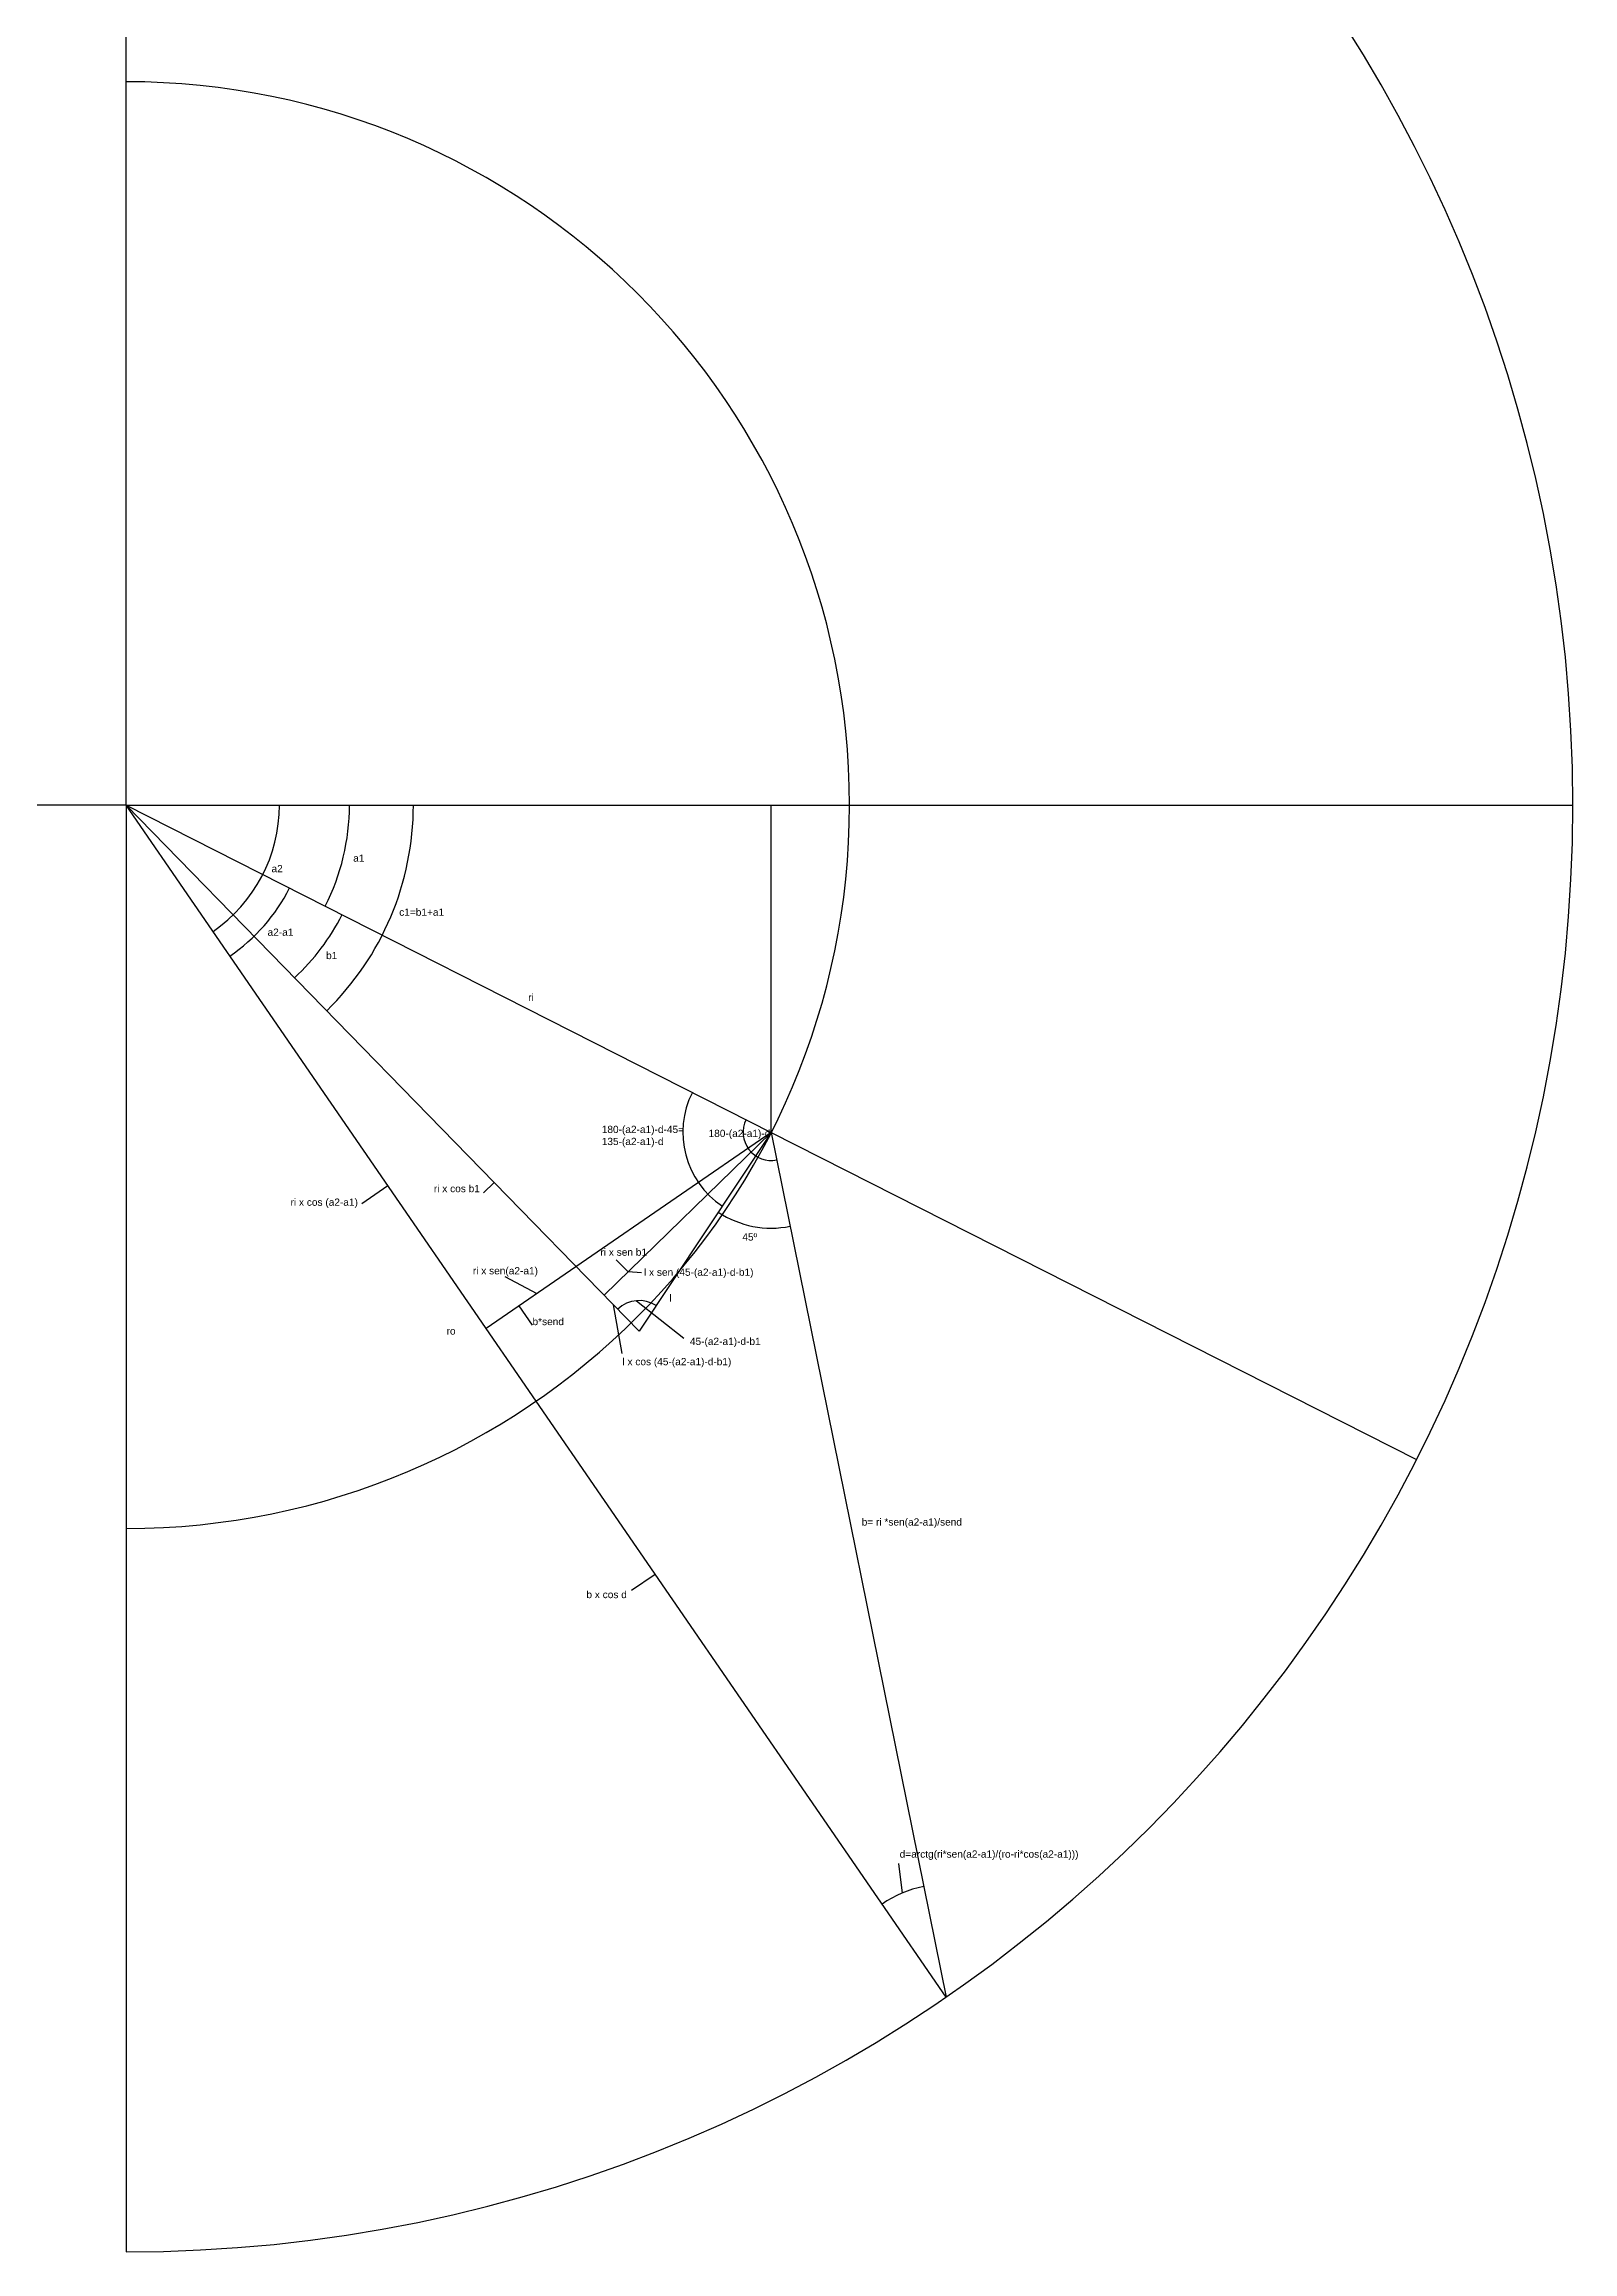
# Model space of a CAD drawing. Header units: millimetres. Extents: x 270.1 to 289.3, y 359.8 to 377.8.
# Drawn here: x 285.042 to 287.155, y 362.134 to 365.186 of the extents above; entities that cross this region are included whole.
import ezdxf

# ---------------------------------------------------------------- set-up
doc = ezdxf.new("R2010")
doc.units = ezdxf.units.MM
doc.styles.get("Standard").update_dxf_attribs({"font": 'arial.ttf'})

msp = doc.modelspace()

# ---------------------------------------------------------------- linework, layer by layer
for p, q in [((285.1551, 364.1341), (285.1551, 367.5602)), ((285.1551, 364.1341), (282.9962, 364.1341)), ((285.1551, 364.1341), (287.1551, 364.1341)), ((285.1551, 364.1341), (285.1551, 362.1341)), ((286.047, 363.6817), (286.9388, 363.2294))]:
    msp.add_line(p, q)
at = {"color": 3}
for p, q in [((285.1551, 364.1341), (286.047, 363.6817)), ((286.2886, 362.4863), (285.1551, 364.1341)), ((286.047, 363.6817), (285.8645, 363.4068))]:
    msp.add_line(p, q, dxfattribs=at)
at = {"color": 6}
msp.add_line((285.8645, 363.4068), (285.1551, 364.1341), dxfattribs=at)
at = {"color": 252}
for q in [(286.047, 364.1341), (285.6528, 363.4106), (285.816, 363.4565)]:
    msp.add_line((286.047, 363.6817), q, dxfattribs=at)
at = {"color": 4}
for p, q in [((286.047, 363.6817), (286.2886, 362.4863)), ((285.481, 363.5833), (285.517, 363.6081)), ((285.6491, 363.598), (285.6639, 363.6125)), ((285.8326, 363.5055), (285.849, 363.4887)), ((285.8674, 363.4875), (285.849, 363.4887)), ((285.6786, 363.4823), (285.7231, 363.4589)), ((285.7169, 363.415), (285.6984, 363.4419)), ((285.8407, 363.3758), (285.8288, 363.4434)), ((285.8605, 363.449), (285.926, 363.3971)), ((285.8537, 363.0487), (285.8864, 363.0711)), ((286.223, 362.6709), (286.2278, 362.6299))]:
    msp.add_line(p, q, dxfattribs=at)
at = {"color": 252}
for radius in [2, 1]:
    msp.add_arc((285.1551, 364.1341), radius, 270, 90, dxfattribs=at)
at = {"color": 3}
for centre, radius, start, end in [((285.1551, 364.1341), 0.2119, 304.524, 0), ((285.1551, 364.1341), 0.3087, 333.1042, 0), ((286.047, 363.6817), 0.1324, 236.4293, 281.4293)]:
    msp.add_arc(centre, radius, start, end, dxfattribs=at)
at = {"color": 6}
for centre, radius, start, end in [((285.1551, 364.1341), 0.3971, 314.2832, 0), ((285.1832, 364.1182), 0.3025, 312.5856, 333.3895)]:
    msp.add_arc(centre, radius, start, end, dxfattribs=at)
at = {"color": 4}
for centre, radius, start, end in [((285.1551, 364.1341), 0.2533, 304.524, 333.1042), ((286.047, 363.6817), 0.1223, 153.1042, 236.4293), ((286.047, 363.6817), 0.0389, 153.1042, 281.4293), ((285.8645, 363.4068), 0.0424, 56.4293, 134.2832), ((286.2886, 362.4863), 0.156, 101.4293, 124.524)]:
    msp.add_arc(centre, radius, start, end, dxfattribs=at)

# ---------------------------------------------------------------- texts
at = {"color": 3, "char_height": 0.01, "attachment_point": 1}
for s, insert in [('a1', (285.469, 364.0658)), ('a2', (285.3561, 364.0513)), ('ri', (285.7109, 363.8733)), ('45º', (286.007, 363.5421)), ('l ', (285.906, 363.4577)), ('ro', (285.5981, 363.4121))]:
    msp.add_mtext_dynamic_manual_height_columns(s, width=0.151034, gutter_width=12.5, heights=[0], dxfattribs=dict(at, insert=insert))
at = {"color": 6, "char_height": 0.01, "attachment_point": 1}
for s, insert in [('c1=b1+a1', (285.5326, 363.9911)), ('b1', (285.4315, 363.9312))]:
    msp.add_mtext_dynamic_manual_height_columns(s, width=0.151034, gutter_width=12.5, heights=[0], dxfattribs=dict(at, insert=insert))
at = {"color": 4, "char_height": 0.01, "attachment_point": 1}
for s, insert in [('a2-a1', (285.3506, 363.9634)), ('180-(a2-a1)-d-45=\\P135-(a2-a1)-d', (285.8126, 363.6908)), ('180-(a2-a1)-d', (285.9603, 363.6853)), ('ri x cos b1', (285.5805, 363.609)), ('ri x cos (a2-a1)', (285.3824, 363.5902)), ('ri x sen b1', (285.8108, 363.5211)), ('ri x sen(a2-a1)', (285.6344, 363.4954)), ('l x sen (45-(a2-a1)-d-b1)', (285.871, 363.4934)), ('b*send', (285.7169, 363.4252)), ('45-(a2-a1)-d-b1', (285.9345, 363.3978)), ('l x cos (45-(a2-a1)-d-b1)', (285.8412, 363.3698)), ('b= ri *sen(a2-a1)/send', (286.172, 363.1481)), ('b x cos d', (285.7914, 363.0478)), ('d=arctg(ri*sen(a2-a1)/(ro-ri*cos(a2-a1)))', (286.2245, 362.689))]:
    msp.add_mtext_dynamic_manual_height_columns(s, width=0.151034, gutter_width=12.5, heights=[0], dxfattribs=dict(at, insert=insert))

doc.saveas('drawing.dxf')
